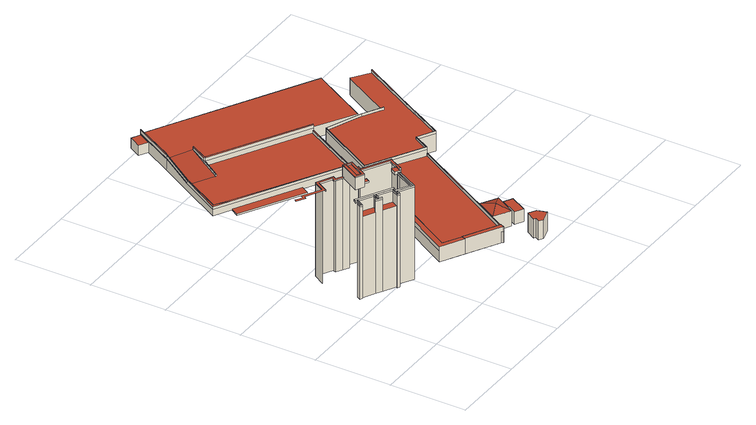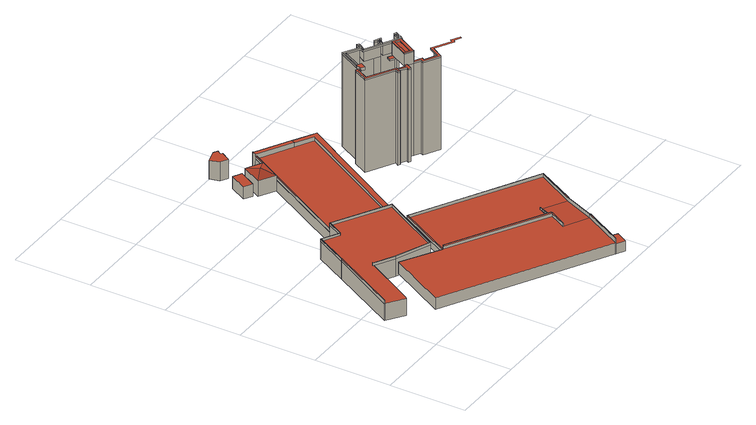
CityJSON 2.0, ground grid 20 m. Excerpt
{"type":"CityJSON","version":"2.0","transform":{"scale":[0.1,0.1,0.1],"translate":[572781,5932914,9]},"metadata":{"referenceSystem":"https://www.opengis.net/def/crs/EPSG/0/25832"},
"CityObjects":{
"building1":{"type":"Building","attributes":{"Grundfläche 2D":"1520.863275","Grundhöhe NN":"9.647"},"children":["building1-1","building1-2","building1-3","building1-4"],"geometry":[{"type":"MultiSurface","lod":"3","boundaries":[[[0,1,2,3]],[[1,0,4,5]],[[0,6,7,4]],[[6,0,3,8]],[[9,10,1,5,11,12]],[[1,10,13,2]],[[14,15,16,17]],[[18,12,11,19]],[[10,20,21,13]],[[22,23,18,24]],[[22,24,25,26]],[[9,12,18,23,27,28,29]],[[30,27,23,22]],[[24,31,32,25]],[[30,22,26,33]],[[10,9,29,20]],[[34,28,27,30]],[[34,30,33,35]],[[31,24,18,19,36,37]],[[20,29,28,34]],[[38,39,40,41]],[[20,34,35,21]],[[38,41,42,43]],[[31,38,43,32]],[[38,31,37,39]],[[44,45,46,47,48,49,50,51,52,53,54,55,56,57,58,59]],[[41,60,61,42]],[[60,41,40,62]],[[63,64,54,53]],[[65,66,67,68]],[[39,37,69,70,62,40]],[[66,65,46,45]],[[69,37,36,71]],[[72,14,17,73]],[[60,74,75,61]],[[76,77,78,79]],[[77,76,80,81]],[[60,62,70,74]],[[80,76,82,74,70,69,71]],[[74,82,76,79,83,75]],[[77,84,85,78]],[[86,87,88,89]],[[84,77,81,90]],[[66,91,92,67]],[[55,54,64,93]],[[72,73,94,95]],[[91,66,45,44]],[[93,96,56,55]],[[97,98,87,86,99,100,101,58,57]],[[95,94,102,103,104,105]],[[84,106,107,85]],[[108,109,110,111]],[[96,97,57,56]],[[112,91,44,59]],[[91,112,113,92]],[[106,84,90,114]],[[112,115,116,113]],[[115,112,59,58]],[[117,118,119,89,88,120]],[[115,121,122,116]],[[121,115,58,101,118,117,123]],[[121,124,125,122]],[[126,117,120,127]],[[124,121,123,128]],[[106,129,130,107]],[[131,132,133,134]],[[127,135,136,137,138,139,140,126]],[[132,131,141,142]],[[125,124,132,142]],[[132,124,128,133]],[[129,106,114,143]],[[144,104,103,145]],[[137,146,147,138]],[[131,134,148,149]],[[141,131,149,150]],[[149,148,151,152]],[[150,149,152,153]],[[154,155,156,157]],[[123,117,126,140,139,138,147,158,159,160,161,162,163,164,165,166,167,157,156,151,148,134,133,128]],[[155,154,168,169]],[[152,155,169,153]],[[155,152,151,156]],[[146,170,158,147]],[[171,129,143,172]],[[171,173,165,164]],[[174,175,162,161]],[[173,171,172,176]],[[154,177,178,168]],[[174,161,160,179]],[[180,179,160,159]],[[177,154,157,167]],[[159,158,170,180]],[[173,181,177,167,166,165]],[[178,177,181,173,176,182]]],"semantics":{"surfaces":[{"type":"WallSurface"},{"type":"RoofSurface"}],"values":[0,0,0,0,0,0,0,0,0,0,0,1,0,0,0,0,0,0,0,0,0,0,0,0,0,1,0,0,0,0,1,0,0,0,0,0,0,0,0,0,0,0,0,0,0,0,0,0,0,0,0,1,0,0,0,0,0,0,0,0,0,0,0,0,0,0,0,0,0,0,0,0,0,0,0,0,0,0,1,0,0,0,0,0,0,0,0,0,0,0,0,0,0,0]}}]},
"building1-1":{"type":"BuildingInstallation","parents":["building1"],"geometry":[{"type":"MultiSurface","lod":"3","boundaries":[[[183,184,185,186,187,188,189,190,191]],[[187,186,108,111]],[[188,187,111,110]],[[188,110,109,189]],[[100,99,86,183,191,190]],[[86,89,184,183]],[[89,119,185,184]]],"semantics":{"surfaces":[{"type":"RoofSurface"},{"type":"WallSurface"}],"values":[0,1,1,1,1,1,1]}}]},
"building1-2":{"type":"BuildingInstallation","parents":["building1"],"geometry":[{"type":"MultiSurface","lod":"3","boundaries":[[[192,193,194,195]],[[195,194,196,197]],[[197,198,192,195]],[[198,199,193,192]],[[194,193,199,196]]],"semantics":{"surfaces":[{"type":"RoofSurface"},{"type":"WallSurface"}],"values":[0,1,1,1,1]}}]},
"building1-3":{"type":"BuildingInstallation","parents":["building1"],"geometry":[{"type":"MultiSurface","lod":"3","boundaries":[[[190,189,186,185,200,201]],[[101,100,190,201]],[[186,189,109,108]],[[119,118,200,185]],[[118,101,201,200]]],"semantics":{"surfaces":[{"type":"RoofSurface"},{"type":"WallSurface"}],"values":[0,1,1,1,1]}}]},
"building1-4":{"type":"BuildingInstallation","parents":["building1"],"geometry":[{"type":"MultiSurface","lod":"3","boundaries":[[[202,203,204,205,206]],[[203,202,207,144,145,130,129]],[[203,129,171,164,163,204]],[[163,162,175,208,206,205,204]],[[202,206,208,207]]],"semantics":{"surfaces":[{"type":"RoofSurface"},{"type":"WallSurface"}],"values":[0,1,1,1,1]}}]},
"building2":{"type":"Building","attributes":{"Grundfläche 2D":"1113.566460","Grundhöhe NN":"11.681"},"children":["building2-1"],"geometry":[{"type":"MultiSurface","lod":"3","boundaries":[[[209,210,211,212,213,214]],[[215,216,217,218,219,220,221,222]],[[223,224,225,226,227,228,229,230,231,232,233,234,235,236,237,238,239,240,241,242,243,244,245]],[[246,247,248,249,250,251,252,253,254,255,256]],[[257,258,259,260,261,262,263,264,265,266,267,268,269,270,271,272,273,274,275,276,277]],[[278,279,280]],[[278,281,279]],[[278,280,282]],[[278,282,281]],[[283,284,285,286,287,288,289,290]],[[291,292,293,294]],[[295,296,212,211]],[[247,209,214,249,248]],[[256,210,209,247,246]],[[297,298,213,212,296]],[[299,300,220,219]],[[300,301,221,220]],[[302,303,304,250,249,214,216,215,222]],[[214,213,217,216]],[[299,219,218,217,213,298,305,306]],[[307,308,302,222,221,301]],[[264,263,262,261,233,232]],[[234,233,261,260]],[[260,259,235,234]],[[259,258,236,235]],[[236,258,257,237]],[[238,237,257,277]],[[277,276,275,239,238]],[[240,239,275,274]],[[272,241,240,274,273]],[[271,270,269,243,242,241,272]],[[269,268,244,243]],[[309,223,245,244,268,267]],[[309,310,224,223]],[[310,311,225,224]],[[311,312,226,225]],[[312,313,227,226]],[[313,314,228,227]],[[314,315,229,228]],[[315,316,230,229]],[[316,317,231,230]],[[317,264,232,231]],[[318,299,306,296,297,305]],[[300,299,318,319]],[[301,300,319,307]],[[252,251,301,307,320]],[[253,321,322,254]],[[296,295,323,297]],[[312,324,254,322,325,313]],[[314,313,325,326]],[[315,314,326,327]],[[316,315,327,328]],[[317,316,328,329]],[[264,317,329,330]],[[265,264,330,331]],[[266,265,331,332]],[[267,266,332,333]],[[309,267,333,334]],[[310,309,334,335]],[[311,310,335,323,295,211]],[[254,324,312,311,211,210,256,255]],[[336,280,279,253,252]],[[280,336,252,320,337,282]],[[281,282,337,338]],[[281,338,321,253,279]],[[339,286,285,284,340,341]],[[288,287,342,343]],[[287,286,339,342]],[[289,288,343,344]],[[290,289,344,345]],[[283,290,345,346]],[[284,283,346,340]],[[347,348,294,293]],[[348,349,291,294]],[[349,350,292,291]],[[350,347,293,292]],[[327,326,325,322,321,338,337,320,307,319,318,305,297,323,335,334,333,332,331,330,329,328]],[[340,346,345,344,343,342,339,341]],[[350,349,348,347]]],"semantics":{"surfaces":[{"type":"RoofSurface"},{"type":"WallSurface"},{"type":"GroundSurface"}],"values":[0,0,0,0,0,0,0,0,0,0,0,1,1,1,1,1,1,1,1,1,1,1,1,1,1,1,1,1,1,1,1,1,1,1,1,1,1,1,1,1,1,1,1,1,1,1,1,1,1,1,1,1,1,1,1,1,1,1,1,1,1,1,1,1,1,1,1,1,1,1,1,1,1,1,1,1,2,2,2]}}]},
"building2-1":{"type":"BuildingInstallation","parents":["building2"],"geometry":[{"type":"MultiSurface","lod":"3","boundaries":[[[336,324,351,304,303,302]],[[253,254,324,336,302,308,320,252]],[[324,254,255,351]],[[352,250,304,351,255,353]]],"semantics":{"surfaces":[{"type":"RoofSurface"},{"type":"WallSurface"}],"values":[0,1,1,1]}}]},
"building3":{"type":"Building","attributes":{"Grundfläche 2D":"1454.216419","Grundhöhe NN":"13.249"},"children":["building3-1","building3-2"],"geometry":[{"type":"MultiSurface","lod":"3","boundaries":[[[354,355,356,357,358,359,360,361]],[[362,363,364]],[[365,366,363,362]],[[367,368,365]],[[365,368,366]],[[369,370,367]],[[367,370,371,368]],[[372,370,369]],[[372,373,374,370]],[[375,373,376,377,378]],[[375,374,373]],[[379,380,381,382,383,384,385,386,387,388,389]],[[390,391,392,393,384,383,394,395,396,397]],[[397,398,399,400,401,390]],[[402,382,403]],[[404,405,406,407]],[[408,409,410,411]],[[401,391,390]],[[385,384,355,354]],[[384,412,356,355]],[[412,413,357,356]],[[413,414,358,357]],[[414,415,359,358]],[[415,387,360,359]],[[387,386,361,360]],[[354,361,386,385]],[[362,382,402,365]],[[402,403,365]],[[403,416,417,369,367,365]],[[372,369,417,418,376,373]],[[418,419,377,376]],[[375,378,400,399]],[[375,399,398,370,374]],[[396,395,394,383,364,363,366,368,371,370,398,397]],[[420,421,382,381,380,406,405,422]],[[384,393,423,412]],[[412,423,393,392,424,413]],[[413,424,392,391,425,414]],[[425,391,425,414]],[[401,400,378,377,415,414,425,391]],[[415,377,419,426,427,387]],[[388,387,427,428]],[[389,388,428,429]],[[379,430,431,406,380]],[[379,389,429,430]],[[407,406,431,432]],[[404,407,432,433]],[[405,404,433,422]],[[408,411,434,435]],[[409,408,435,436]],[[410,409,436,437]],[[438,417,416,403,382,421,439]],[[410,437,440,418,417,438,434,411]],[[419,418,440,426]],[[439,421,420,422,433,432,431,430,429,428,427,426,440,437,436,435,434,438]]],"semantics":{"surfaces":[{"type":"RoofSurface"},{"type":"WallSurface"},{"type":"GroundSurface"}],"values":[0,0,0,0,0,0,0,0,0,0,0,0,0,0,0,0,0,1,1,1,1,1,1,1,1,1,1,1,1,1,1,1,1,1,1,1,1,1,1,1,1,1,1,1,1,1,1,1,1,1,1,1,1,1,2]}}]},
"building3-1":{"type":"BuildingInstallation","parents":["building3"],"geometry":[{"type":"MultiSurface","lod":"3","boundaries":[[[441,362,364]],[[442,362,441]],[[441,443,444,442]],[[383,445,379,443,441,364]],[[379,380,444,443]],[[380,381,382,362,442,444]]],"semantics":{"surfaces":[{"type":"RoofSurface"},{"type":"WallSurface"}],"values":[0,0,0,1,1,1]}}]},
"building3-2":{"type":"BuildingInstallation","parents":["building3"],"geometry":[{"type":"MultiSurface","lod":"3","boundaries":[[[446,425,447]],[[423,425,424]],[[447,425,423]],[[448,446,447,449]],[[423,424,392,393]],[[424,425,391,392]],[[450,451,448,449,447,423,393,452]],[[446,448,451,390]],[[425,446,390,391]]],"semantics":{"surfaces":[{"type":"RoofSurface"},{"type":"WallSurface"}],"values":[0,0,0,0,1,1,1,1,1]}}]}
},
"vertices":[
[70,247,256],[76,244,256],[76,244,260],[70,247,260],[70,247,6],[76,244,6],[76,257,256],[76,257,6],[76,257,260],[87,264,226],[87,264,256],[77,246,6],[77,246,226],[87,264,260],[85,272,256],[79,262,256],[79,262,260],[85,272,260],[109,229,226],[109,229,6],[124,243,256],[124,243,260],[111,232,256],[111,232,226],[109,229,256],[109,229,260],[111,232,260],[116,229,226],[116,230,226],[124,243,226],[116,229,256],[125,220,256],[125,220,260],[116,229,260],[116,230,256],[116,230,260],[125,220,6],[125,220,226],[128,223,256],[128,223,226],[122,227,226],[122,227,256],[122,227,260],[128,223,260],[142,361,260],[100,384,260],[83,354,260],[34,381,260],[30,375,260],[13,385,260],[10,380,260],[32,367,260],[36,373,260],[85,346,260],[102,376,260],[134,359,260],[130,352,260],[152,340,260],[154,344,260],[138,354,260],[130,240,256],[130,240,260],[130,240,226],[85,346,256],[102,376,256],[83,354,256],[100,384,256],[100,384,6],[83,354,6],[157,202,226],[167,219,226],[157,202,6],[175,221,256],[175,221,260],[167,219,256],[167,219,260],[155,199,256],[161,196,256],[161,196,260],[155,199,260],[155,199,6],[161,196,6],[157,202,256],[157,202,260],[167,207,256],[167,207,260],[126,293,288],[126,293,256],[148,282,256],[148,282,288],[167,207,6],[142,361,256],[142,361,6],[134,359,256],[169,212,260],[169,212,256],[130,352,256],[152,340,256],[129,298,256],[129,298,288],[152,340,288],[154,344,288],[170,211,260],[203,193,260],[203,193,256],[170,211,256],[206,185,256],[206,185,260],[169,331,288],[158,337,288],[135,295,288],[146,289,288],[138,354,256],[138,354,6],[206,185,6],[154,344,256],[154,344,6],[176,333,260],[176,333,288],[173,328,288],[176,333,256],[170,336,256],[170,336,6],[170,336,260],[179,352,256],[179,352,6],[178,338,260],[178,338,256],[179,352,260],[238,243,256],[238,243,260],[182,343,256],[185,349,256],[185,349,260],[182,343,260],[179,338,256],[197,327,256],[198,327,256],[198,327,260],[197,327,260],[179,338,260],[182,343,6],[185,349,6],[238,243,6],[233,246,256],[233,246,260],[196,324,256],[196,324,260],[200,332,260],[200,332,256],[200,332,6],[203,338,260],[203,338,256],[203,338,6],[203,326,256],[208,335,256],[208,335,260],[203,326,260],[265,284,260],[250,257,260],[250,256,260],[246,259,260],[245,258,260],[246,258,260],[244,253,260],[252,249,260],[270,282,260],[273,287,260],[203,326,6],[208,335,6],[265,284,256],[244,253,256],[244,253,6],[252,249,256],[246,259,256],[245,258,256],[252,249,6],[273,287,256],[273,287,6],[250,256,256],[250,257,256],[270,282,256],[270,282,6],
[126,293,291],[148,282,291],[173,328,291],[169,331,291],[146,289,291],[135,295,291],[158,337,291],[152,340,291],[129,298,291],
[163,300,260],[157,289,260],[168,283,260],[174,293,260],[168,283,256],[174,293,256],[163,300,256],[157,289,256],
[176,333,291],[154,344,291],
[227,249,264],[238,243,264],[246,258,264],[245,258,264],[235,264,264],[227,249,256],[235,264,256],
[287,161,68],[462,462,68],[451,468,68],[270,157,68],[328,125,68],[333,135,68],[421,86,69],[333,135,69],[328,125,69],[411,79,69],[415,77,69],[415,75,69],[416,75,69],[422,86,69],[633,589,81],[542,626,81],[451,468,81],[593,388,81],[616,430,81],[660,406,81],[707,490,81],[706,490,81],[804,664,81],[802,665,81],[704,490,81],[705,489,81],[660,408,81],[617,431,81],[616,432,81],[592,390,81],[453,469,81],[542,625,81],[633,588,81],[683,559,81],[683,558,81],[684,560,81],[682,561,81],[453,447,60],[287,161,57],[291,158,57],[333,135,57],[420,87,57],[422,86,57],[441,119,57],[471,172,57],[593,388,57],[592,388,57],[462,462,60],[616,432,75],[617,431,75],[660,408,75],[705,489,75],[704,490,75],[705,492,74],[800,661,72],[802,665,72],[759,695,72],[756,692,72],[682,561,74],[684,560,74],[683,558,74],[683,559,74],[681,560,74],[633,588,74],[632,588,74],[542,625,74],[453,469,74],[463,463,74],[592,390,74],[477,133,79],[471,172,69],[441,119,69],[513,148,69],[483,95,69],[502,40,78],[483,51,78],[468,27,78],[468,26,78],[472,24,78],[466,13,78],[477,6,78],[509,15,78],[539,126,60],[518,138,60],[493,94,60],[515,82,60],[451,468,60],[270,157,57],[270,157,27],[328,125,27],[415,77,57],[415,75,57],[416,75,57],[422,86,66],[421,86,66],[420,87,66],[411,79,27],[411,79,57],[416,75,27],[422,86,27],[633,589,74],[542,626,74],[451,468,74],[593,388,75],[616,430,75],[660,406,75],[707,490,75],[706,490,75],[804,664,72],[415,77,27],[415,75,27],[441,119,27],[471,172,27],[593,388,27],[451,468,27],[593,388,66],[616,430,27],[660,406,27],[707,490,27],[706,490,27],[804,664,27],[802,665,27],[759,695,27],[756,692,27],[682,561,27],[633,589,27],[542,626,27],[441,119,66],[483,95,27],[513,148,27],[468,26,27],[483,51,27],[468,27,27],[472,24,27],[466,13,27],[477,6,27],[509,15,27],[502,40,27],[493,94,27],[515,82,27],[539,126,27],[518,138,27],
[592,388,66],[468,171,57],[471,175,57],
[318,842,81],[316,843,81],[290,797,81],[292,796,81],[291,794,81],[537,656,81],[540,660,81],[294,799,81],[254,875,83],[207,791,70],[255,874,83],[206,791,70],[207,790,70],[203,786,70],[204,786,70],[145,684,67],[148,685,70],[204,785,70],[188,660,67],[348,570,67],[189,662,69],[454,513,67],[455,511,67],[537,656,67],[534,658,67],[313,979,73],[312,980,73],[255,878,73],[254,875,73],[255,874,73],[316,843,73],[318,842,73],[294,799,73],[540,660,73],[639,601,73],[723,750,73],[267,750,60],[291,794,66],[292,796,66],[290,797,66],[207,791,61],[207,790,60],[204,786,60],[204,785,60],[148,685,60],[454,513,60],[534,658,60],[291,794,60],[206,791,61],[206,791,60],[272,961,69],[294,948,69],[312,980,69],[289,992,69],[176,639,46],[336,549,46],[348,570,46],[188,660,46],[290,797,73],[292,796,73],[291,794,73],[537,656,73],[203,786,60],[145,684,60],[455,511,60],[537,656,60],[255,878,42],[254,875,42],[294,948,42],[290,797,71],[292,796,71],[291,794,71],[537,656,42],[540,660,42],[639,601,42],[723,750,42],[313,979,42],[312,980,42],[289,992,42],[272,961,42],[188,660,42],[176,639,42],[336,549,42],[348,570,42],[145,684,42],[203,786,42],[455,511,42],
[256,877,84],[255,878,84],[313,979,84],[312,980,84],[256,877,73],
[267,750,65],[289,794,71],[265,751,65],[266,751,65],[266,751,60],[265,751,60],[289,794,66]
]}
